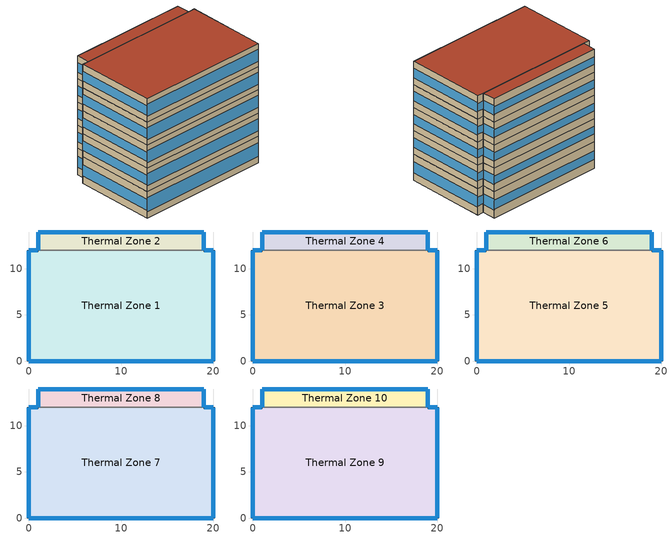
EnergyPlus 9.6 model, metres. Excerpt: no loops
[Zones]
Thermal Zone 1
 floor ground (ExtSlabCarpet): 0,0 0,12 1,12 19,12 20,12 20,0 z0
 wall outside (Ext Wall): 1,12 0,12 0,0 20,0 20,12 19,12 z0:4
 wall to Thermal Zone 2 (Interior Wall): 19,12 1,12 z0:4
 window (Ext Window): 20,0.01 20,11.99 / 0,11.99 0,0.01 z1.2:2.8; 0.99,12 0.01,12 / 19.99,12 19.01,12 z1.34:2.66; 0.01,0 19.99,0 z0.96:3.04
Thermal Zone 2
 floor ground (ExtSlabCarpet): 1,12 1,14 19,14 19,12 z0
 wall outside (Ext Wall): 19,12 19,14 1,14 1,12 z0:4
 window (Ext Window): 19,12.01 19,13.99 / 1,13.99 1,12.01 z1.2:2.8; 18.99,14 1.01,14 z1.34:2.66
Thermal Zone 3
 floor to Thermal Zone 1 (Interior Floor): 0,0 0,12 1,12 19,12 20,12 20,0 z4
 wall outside (Ext Wall): 1,12 0,12 0,0 20,0 20,12 19,12 z4:7.5
 wall to Thermal Zone 4 (Interior Wall): 19,12 1,12 z4:7.5
 window (Ext Window): 20,0.01 20,11.99 / 0,11.99 0,0.01 z5.05:6.45; 0.99,12 0.01,12 / 19.99,12 19.01,12 z5.17:6.33; 0.01,0 19.99,0 z4.84:6.66
Thermal Zone 4
 floor to Thermal Zone 2 (Interior Floor): 1,12 1,14 19,14 19,12 z4
 wall outside (Ext Wall): 19,12 19,14 1,14 1,12 z4:7.5
 window (Ext Window): 19,12.01 19,13.99 / 1,13.99 1,12.01 z5.05:6.45; 18.99,14 1.01,14 z5.17:6.33
Thermal Zone 5
 floor to Thermal Zone 3 (Interior Floor): 0,0 0,12 1,12 19,12 20,12 20,0 z7.5
 wall outside (Ext Wall): 1,12 0,12 0,0 20,0 20,12 19,12 z7.5:11
 wall to Thermal Zone 6 (Interior Wall): 19,12 1,12 z7.5:11
 window (Ext Window): 20,0.01 20,11.99 / 0,11.99 0,0.01 z8.55:9.95; 0.99,12 0.01,12 / 19.99,12 19.01,12 z8.67:9.83; 0.01,0 19.99,0 z8.34:10.16
Thermal Zone 6
 floor to Thermal Zone 4 (Interior Floor): 1,12 1,14 19,14 19,12 z7.5
 wall outside (Ext Wall): 19,12 19,14 1,14 1,12 z7.5:11
 window (Ext Window): 19,12.01 19,13.99 / 1,13.99 1,12.01 z8.55:9.95; 18.99,14 1.01,14 z8.67:9.83
Thermal Zone 7
 floor to Thermal Zone 5 (Interior Floor): 0,0 0,12 1,12 19,12 20,12 20,0 z11
 wall outside (Ext Wall): 1,12 0,12 0,0 20,0 20,12 19,12 z11:14.5
 wall to Thermal Zone 8 (Interior Wall): 19,12 1,12 z11:14.5
 window (Ext Window): 20,0.01 20,11.99 / 0,11.99 0,0.01 z12.05:13.45; 0.99,12 0.01,12 / 19.99,12 19.01,12 z12.17:13.33; 0.01,0 19.99,0 z11.84:13.66
Thermal Zone 8
 floor to Thermal Zone 6 (Interior Floor): 1,12 1,14 19,14 19,12 z11
 wall outside (Ext Wall): 19,12 19,14 1,14 1,12 z11:14.5
 window (Ext Window): 19,12.01 19,13.99 / 1,13.99 1,12.01 z12.05:13.45; 18.99,14 1.01,14 z12.17:13.33
Thermal Zone 9
 floor to Thermal Zone 7 (Interior Floor): 0,0 0,12 1,12 19,12 20,12 20,0 z14.5
 wall outside (Ext Wall): 1,12 0,12 0,0 20,0 20,12 19,12 z14.5:18
 wall to Thermal Zone 10 (Interior Wall): 19,12 1,12 z14.5:18
 window (Ext Window): 20,0.01 20,11.99 / 0,11.99 0,0.01 z15.55:16.95; 0.99,12 0.01,12 / 19.99,12 19.01,12 z15.67:16.83; 0.01,0 19.99,0 z15.34:17.16
 roof outside (Ext Roof): 20,0 20,12 19,12 1,12 0,12 0,0 z18
Thermal Zone 10
 floor to Thermal Zone 8 (Interior Floor): 1,12 1,14 19,14 19,12 z14.5
 wall outside (Ext Wall): 19,12 19,14 1,14 1,12 z14.5:18
 window (Ext Window): 19,12.01 19,13.99 / 1,13.99 1,12.01 z15.55:16.95; 18.99,14 1.01,14 z15.67:16.83
 roof outside (Ext Roof): 19,12 19,14 1,14 1,12 z18
[Building]
Building 1: North Axis {deg}=-0
[Site:Location]
Washington Dc Dulles IntL Ar: Latitude {deg}=38.98; Longitude {deg}=-77.47; Time Zone {hr}=-5; Elevation {m}=82
[SizingPeriod:DesignDay] Month=7; Day of Month=21; Day Type=SummerDesignDay; Daily Dry-Bulb Temperature Range {deltaC}=14.4; Dry-Bulb Temperature Range Modifier Type=DefaultMultipliers; Barometric Pressure {Pa}=86790; Wind Speed {m/s}=5; Wind Direction {deg}=340; Rain Indicator=No; Snow Indicator=No; Daylight Saving Time Indicator=No; Solar Model Indicator=ASHRAETau; ASHRAE Clear Sky Optical Depth for Beam Irradiance (taub)=0.339; ASHRAE Clear Sky Optical Depth for Diffuse Irradiance (taud)=2.366; Begin Environment Reset Mode=FullResetAtBeginEnvironment
Name | Maximum Dry-Bulb Temperature {C} | Humidity Condition Type | Wetbulb or DewPoint at Maximum Dry-Bulb {C} | Enthalpy at Maximum Dry-Bulb {J/kg}
SALT-LAKE-CITY-IAP Ann Clg .4% Condns DB=>MWB | 36.5 | Wetbulb | 17.1
SALT-LAKE-CITY-IAP Ann Clg .4% Condns DP=>MDB | 22.5 | Dewpoint | 15.6
SALT-LAKE-CITY-IAP Ann Clg .4% Condns Enth=>MDB | 30.8 | Enthalpy |  | 59300
SALT-LAKE-CITY-IAP Ann Clg .4% Condns WB=>MDB | 31.2 | Wetbulb | 19
[Material] Thermal Absorptance=0.9
Name | Roughness | Thickness m | Conductivity W/m-K | Density kg/m3 | Specific Heat J/kg-K | Solar Absorptance | Visible Absorptance
wall concrete | MediumRough | 0.2 | 0.5 | 2243 | 837 | 0.65 | 0.65
roof concrete | MediumRough | 0.25 | 0.5 | 2243 | 837 | 0.65 | 0.65
Wall Insulation [30]; Roof Insulation [30] | MediumRough | 0.1693 | 0.049 | 265 | 836.8 | 0.7 | 0.7
F16 Acoustic tile | MediumSmooth | 0.0191 | 0.06 | 368 | 590 | 0.3 | 0.3
M11 100mm lightweight concrete | MediumRough | 0.1016 | 0.53 | 1280 | 840 | 0.5 | 0.5
MAT-CC05 4 HW CONCRETE | Rough | 0.1016 | 1.311 | 2240 | 836.8 | 0.85 | 0.85
G01a 19mm gypsum board | MediumSmooth | 0.019 | 0.16 | 800 | 1090 | 0.4 | 0.4
[Material:AirGap]
Name | Thermal Resistance m2-K/W
F04 Wall air space resistance | 0.15
F05 Ceiling air space resistance | 0.18
[Material:NoMass]
CP02 CARPET PAD: Roughness=Smooth; Thermal Resistance m2-K/W=0.1; Thermal Absorptance=0.9; Solar Absorptance=0.8; Visible Absorptance=0.8
[WindowMaterial:SimpleGlazingSystem]
Window Material Simple Glazing System: U-Factor W/m2-K=2.2; Solar Heat Gain Coefficient=0.35
[Construction]
Ext Roof: roof concrete, Roof Insulation [30]
Ext Wall: wall concrete, Wall Insulation [30]
Ext Window: Window Material Simple Glazing System
ExtSlabCarpet: MAT-CC05 4 HW CONCRETE, CP02 CARPET PAD
Interior Floor: F16 Acoustic tile, F05 Ceiling air space resistance, M11 100mm lightweight concrete
Interior Wall: G01a 19mm gypsum board, F04 Wall air space resistance, G01a 19mm gypsum board
[Zone]
Thermal Zone 1; Thermal Zone 2: 0, 0, 0, 0, , 1, , , , , , Yes
Thermal Zone 3; Thermal Zone 4: 0, 0, 0, 4, , 1, , , , , , Yes
Thermal Zone 5; Thermal Zone 6: 0, 0, 0, 7.5, , 1, , , , , , Yes
Thermal Zone 7; Thermal Zone 8: 0, 0, 0, 11, , 1, , , , , , Yes
Thermal Zone 9; Thermal Zone 10: 0, 0, 0, 14.5, , 1, , , , , , Yes
[AvailabilityManager:NightCycle]
Availability Manager Night Cycle 1: Applicability Schedule=Always On Discrete; Fan Schedule=Always On Discrete hvac_library; Control Type=CycleOnAnyZoneFansOnly; Thermostat Tolerance deltaC=1; Cycling Run Time Control Type=FixedRunTime; Cycling Run Time s=3600
[AvailabilityManager:Scheduled]
Air Loop HVAC Outdoor Air System 1 Availability Manager: Schedule=Always On Discrete
[Schedule:Constant] Hourly Value=1
Always On Discrete hvac_library; Always On Discrete
